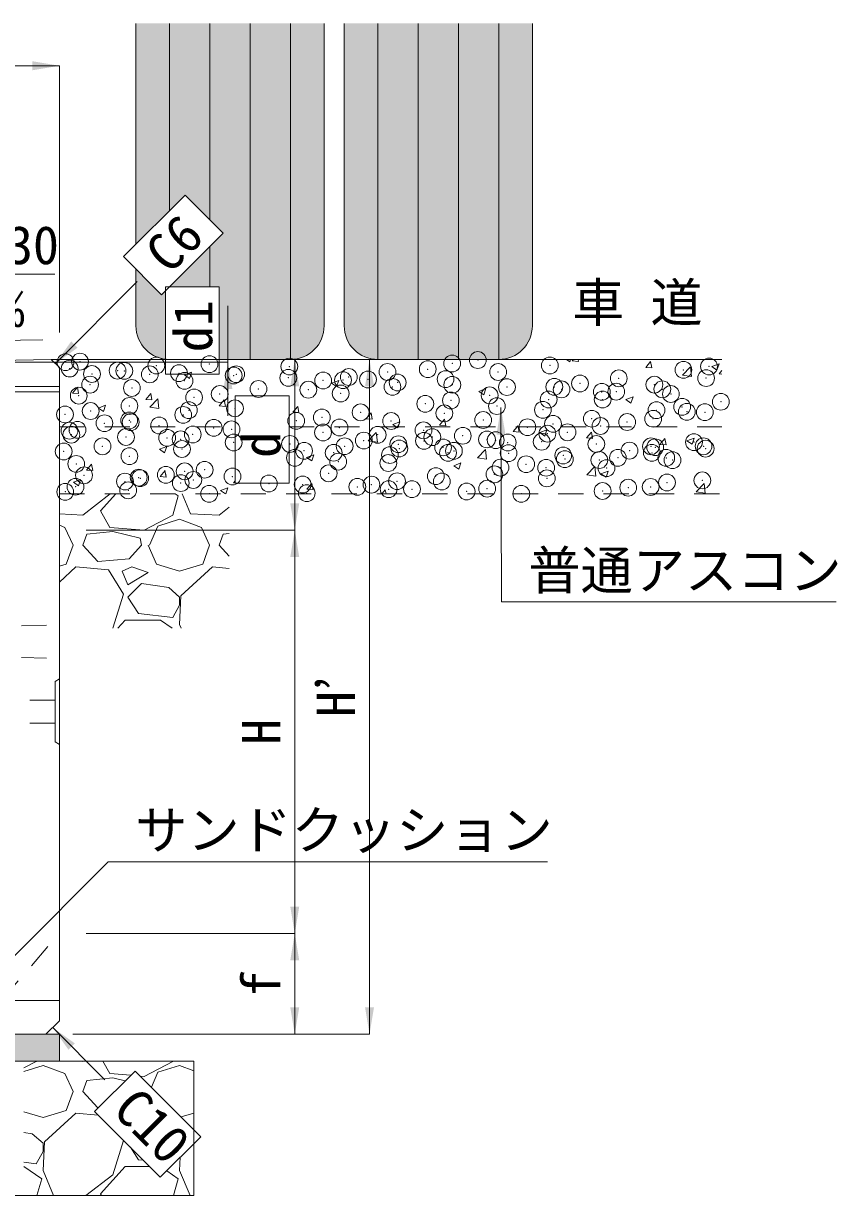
# Model space of a CAD drawing. Units: millimetres, scale not verified. Extents: x 14445 to 39803, y 10010 to 18037.
# Drawn here: x 26591 to 27197, y 13999 to 14871 of the extents above; entities that cross this region are included whole.
import ezdxf
from ezdxf.enums import TextEntityAlignment as Align

# ---------------------------------------------------------------- set-up
doc = ezdxf.new("R2010")
doc.units = ezdxf.units.MM
doc.header["$LTSCALE"] = 25
doc.header["$PDMODE"] = 32
doc.header["$PDSIZE"] = 12.5
doc.linetypes.add('USER1', pattern=[1.35, 0.75, -0.6])
doc.linetypes.add('USER3', pattern=[2, 1, -1])
for name, color, linetype, lineweight in [('0_2', 7, 'Continuous', 9), ('寸法線', 7, 'Continuous', 9), ('本体', 2, 'Continuous', 5), ('補助線', 8, 'Continuous', 20), ('ｲﾝｻｰﾄ', 3, 'USER3', 5), ('ﾊｯﾁﾝｸﾞ', 7, 'Continuous', 5)]:
    doc.layers.add(name, color=color, linetype=linetype, lineweight=lineweight)
doc.styles.add('ＭＳ ゴシック', font='')
doc.styles.get('ＭＳ ゴシック').set_extended_font_data('MS Gothic')

# ---------------------------------------------------------------- blocks, each defined once
blk = doc.blocks.new('filled_arrow')
at = {"color": 0, "linetype": 'Continuous', "lineweight": -2}
blk.add_solid([(7.5, 1.25), (0, 0), (7.5, -1.25)], dxfattribs=at)

msp = doc.modelspace()

# ---------------------------------------------------------------- hatches: boundary and pattern name
at = {"layer": 'ﾊｯﾁﾝｸﾞ'}
for color, points in [(256, [(26699.88, 14675.12), (26737.11, 14675.12), (26737.11, 14621.19), (26790.12, 14621.19, 0.41421), (26815.12, 14646.19), (26815.12, 14871.19), (26675.12, 14871.19), (26675.12, 14707.02), (26711.62, 14743.53), (26739.96, 14715.19)]), (256, [(26970.12, 14871.19), (26830.12, 14871.19), (26830.12, 14646.19, 0.41421), (26855.12, 14621.19), (26945.12, 14621.19, 0.41421), (26970.12, 14646.19)]), (256, [(26697.04, 14621.38), (26697.04, 14672.27), (26694.14, 14669.37), (26675.12, 14688.39), (26675.12, 14646.19, 0.3785)]), (8, [(26618.12, 14099.19), (26618.12, 14119.19), (26198.12, 14119.19), (26188.12, 14119.19), (26188.12, 14099.19)])]:
    msp.add_hatch(color=color, dxfattribs=at).paths.add_polyline_path(points)

# ---------------------------------------------------------------- linework, layer by layer
at = {"layer": '0_2'}
for p, q in [((26675.12, 14707.02), (26675.12, 14871.19)), ((26815.12, 14871.19), (26815.12, 14646.19)), ((26830.12, 14646.19), (26830.12, 14871.19)), ((26970.12, 14871.19), (26970.12, 14646.19)), ((26675.12, 14646.19), (26675.12, 14688.39)), ((26790.12, 14621.19), (26700.12, 14621.19)), ((26945.12, 14621.19), (26855.12, 14621.19))]:
    msp.add_line(p, q, dxfattribs=at)
at = {"layer": '0_2', "lineweight": 5}
for p, q in [((26700.12, 14732.02), (26700.12, 14871.19)), ((26730.12, 14871.19), (26730.12, 14725.03)), ((26760.12, 14871.19), (26760.12, 14621.19)), ((26790.12, 14621.19), (26790.12, 14871.19)), ((26855.12, 14621.19), (26855.12, 14871.19)), ((26885.12, 14871.19), (26885.12, 14621.19)), ((26915.12, 14871.19), (26915.12, 14621.19)), ((26945.12, 14621.19), (26945.12, 14871.19)), ((26730.12, 14705.35), (26730.12, 14675.12)), ((26700.12, 14675.12), (26700.12, 14675.35))]:
    msp.add_line(p, q, dxfattribs=at)
at = {"layer": '0_2', "lineweight": 20}
for p, q in [((26618.12, 14621.19), (26612.12, 14621.07)), ((26618.12, 14621.19), (27111.14, 14621.19)), ((26188.12, 14119.19), (26618.12, 14119.19)), ((26618.12, 14119.19), (26618.12, 14099.19)), ((26088.12, 14099.19), (26718.12, 14099.19)), ((26718.12, 13999.19), (26718.12, 14099.19)), ((26088.12, 13999.19), (26718.12, 13999.19))]:
    msp.add_line(p, q, dxfattribs=at)
at = {"layer": '0_2', "linetype": 'USER1'}
for p, q in [((26618.12, 14571.19), (26748.95, 14571.19)), ((26789.03, 14571.19), (27111.14, 14571.19)), ((26618.12, 14521.19), (27111.14, 14521.19))]:
    msp.add_line(p, q, dxfattribs=at)
at = {"layer": '0_2'}
for centre, start, end in [((26700.12, 14646.19), 180, 270), ((26790.12, 14646.19), 270, 0), ((26855.12, 14646.19), 180, 270), ((26945.12, 14646.19), 270, 0)]:
    msp.add_arc(centre, 25, start, end, dxfattribs=at)
at = {"layer": '寸法線'}
for p, q in [((26499.76, 14839.71), (26618.12, 14839.71)), ((26618.12, 14641.19), (26618.12, 14839.71)), ((26615.12, 14618.13), (26676.13, 14679.13)), ((26743.53, 14579.19), (26743.53, 14661.19)), ((26548.27, 14634.74), (26605.78, 14635.86)), ((26519.76, 14619.19), (26743.53, 14619.19)), ((26638.12, 14621.19), (26793.29, 14621.19)), ((26638.12, 14621.19), (26848.94, 14621.19)), ((26638.12, 14621.19), (26743.53, 14621.19)), ((26793.29, 14494.19), (26793.29, 14621.19)), ((26848.94, 14119.19), (26848.94, 14621.19)), ((26638.12, 14494.19), (26793.29, 14494.19)), ((26638.12, 14494.19), (26793.29, 14494.19)), ((26793.29, 14194.19), (26793.29, 14494.19)), ((26638.12, 14194.19), (26793.29, 14194.19)), ((26638.12, 14194.19), (26793.29, 14194.19)), ((26793.29, 14119.19), (26793.29, 14194.19)), ((26613.12, 14124.19), (26652.06, 14085.25)), ((26628.12, 14119.19), (26793.29, 14119.19)), ((26628.12, 14119.19), (26848.94, 14119.19))]:
    msp.add_line(p, q, dxfattribs=at)
for points in [[(26488.79, 14633.68), (26539.69, 14684.58), (26614.82, 14684.58)], [(26946.71, 14585.4), (26947.19, 14440.94), (27196.23, 14440.94)], [(26516.14, 14109.19), (26654.52, 14247.57), (26981.37, 14247.57)]]:
    msp.add_lwpolyline(points, dxfattribs=at)
at = {"layer": '本体', "lineweight": 20}
for p, q in [((26612.12, 14621.07), (26499.76, 14619.19)), ((26612.12, 14621.07), (26618.12, 14615.17)), ((26618.12, 14129.19), (26618.12, 14615.17)), ((26608.12, 14119.19), (26618.12, 14129.19)), ((26198.12, 14119.19), (26608.12, 14119.19))]:
    msp.add_line(p, q, dxfattribs=at)
at = {"layer": '本体', "color": 4}
for p, q in [((26618.12, 14601.19), (26403.12, 14601.19)), ((26618.12, 14597.19), (26403.12, 14597.19)), ((26618.12, 14383.69), (26614.92, 14381.69)), ((26614.92, 14336.69), (26614.92, 14381.69)), ((26618.12, 14334.69), (26614.92, 14336.69))]:
    msp.add_line(p, q, dxfattribs=at)
at = {"layer": '本体', "linetype": 'USER1', "lineweight": 9}
for p, q in [((26556.12, 14422.19), (26618.12, 14423.69)), ((26556.12, 14400.19), (26618.12, 14398.69))]:
    msp.add_line(p, q, dxfattribs=at)
at = {"layer": '本体', "color": 7, "linetype": 'USER1', "lineweight": 9}
msp.add_line((26553.12, 14119.19), (26618.12, 14194.19), dxfattribs=at)
at = {"layer": '本体', "lineweight": 9}
msp.add_line((26618.12, 14144.19), (26403.12, 14144.19), dxfattribs=at)
at = {"layer": '補助線', "lineweight": 13}
for points in [[(26665.8, 14697.71), (26711.62, 14743.53), (26739.96, 14715.19), (26694.14, 14669.37)], [(26697.04, 14610.32), (26697.04, 14675.12), (26737.11, 14675.12), (26737.11, 14610.32)], [(26748.95, 14529.3), (26748.95, 14594.1), (26789.03, 14594.1), (26789.03, 14529.3)]]:
    msp.add_lwpolyline(points, close=True, dxfattribs=at)
at = {"layer": '補助線'}
msp.add_lwpolyline([(26723.36, 14043), (26674.52, 14091.84), (26644.37, 14061.69), (26693.21, 14012.85)], close=True, dxfattribs=at)
at = {"layer": 'ｲﾝｻｰﾄ', "linetype": 'USER1', "lineweight": 9}
for p, q in [((26614.92, 14367.69), (26587.92, 14367.69)), ((26614.92, 14367.69), (26614.92, 14350.69)), ((26614.92, 14350.69), (26587.92, 14350.69))]:
    msp.add_line(p, q, dxfattribs=at)
at = {"layer": 'ﾊｯﾁﾝｸﾞ'}
for p, q in [((26995.46, 14621.19), (26998.01, 14619.46)), ((26998.01, 14619.46), (26998.59, 14621.19)), ((26999.85, 14620.1), (27000.76, 14621.19)), ((26999.85, 14620.1), (27004.4, 14619.7)), ((27004.39, 14619.7), (27004.12, 14621.19)), ((27007.24, 14621.19), (27007.33, 14621.17)), ((27007.33, 14621.17), (27007.33, 14621.19)), ((27054.5, 14615.32), (27058.17, 14619.69)), ((27054.5, 14615.32), (27059.06, 14614.92)), ((27059.05, 14614.92), (27058.17, 14619.69)), ((27081.88, 14609.61), (27087.81, 14615.79)), ((27088.65, 14608.56), (27087.81, 14615.79)), ((27103.73, 14615.92), (27107.52, 14613.36)), ((27103.74, 14615.92), (27109.07, 14617.97)), ((27107.52, 14613.36), (27109.07, 14617.96)), ((26711.18, 14609.65), (26716.52, 14611.7)), ((26711.18, 14609.65), (26714.97, 14607.09)), ((26714.97, 14607.09), (26716.52, 14611.7)), ((27081.88, 14609.61), (27088.66, 14608.56)), ((27109.16, 14610.54), (27111.14, 14612.9)), ((27109.16, 14610.53), (27111.14, 14610.36)), ((26627.83, 14596.25), (26631.5, 14600.63)), ((26632.38, 14595.85), (26631.5, 14600.63)), ((26820.69, 14603.55), (26826.03, 14605.6)), ((26820.69, 14603.55), (26824.48, 14600.99)), ((26824.48, 14600.99), (26826.03, 14605.59)), ((26930.2, 14597.45), (26935.54, 14599.49)), ((26930.2, 14597.44), (26933.99, 14594.89)), ((26933.99, 14594.89), (26935.53, 14599.49)), ((26627.83, 14596.25), (26632.39, 14595.85)), ((26682.49, 14591.47), (26686.16, 14595.85)), ((26682.49, 14591.47), (26687.04, 14591.07)), ((26685.36, 14585.83), (26691.3, 14592.02)), ((26687.03, 14591.07), (26686.15, 14595.85)), ((26692.14, 14584.78), (26691.3, 14592.02)), ((26737.14, 14586.69), (26740.82, 14591.07)), ((26741.69, 14586.29), (26740.81, 14591.07)), ((27039.71, 14591.34), (27045.05, 14593.39)), ((27039.71, 14591.34), (27043.5, 14588.78)), ((27043.5, 14588.78), (27045.04, 14593.39)), ((26647.16, 14585.07), (26652.49, 14587.12)), ((26647.16, 14585.07), (26650.95, 14582.51)), ((26650.95, 14582.51), (26652.49, 14587.12)), ((26685.36, 14585.83), (26692.14, 14584.78)), ((26737.14, 14586.69), (26741.7, 14586.29)), ((26791.8, 14581.91), (26795.47, 14586.29)), ((26791.8, 14581.91), (26796.35, 14581.51)), ((26796.34, 14581.51), (26795.46, 14586.28)), ((26846.45, 14577.13), (26850.13, 14581.5)), ((26851, 14576.73), (26850.12, 14581.5)), ((26846.45, 14577.13), (26851.01, 14576.73)), ((26866.17, 14572.87), (26868.66, 14571.19)), ((26866.18, 14572.87), (26871.51, 14574.92)), ((26868.66, 14571.19), (26869.96, 14570.31)), ((26869.96, 14570.31), (26870.26, 14571.19)), ((26870.26, 14571.19), (26871.51, 14574.91)), ((26901.11, 14572.34), (26904.78, 14576.72)), ((26901.11, 14572.34), (26905.66, 14571.95)), ((26905.65, 14571.94), (26904.77, 14576.72)), ((26955.76, 14567.56), (26958.8, 14571.19)), ((26958.8, 14571.19), (26959.44, 14571.94)), ((26959.57, 14571.19), (26959.43, 14571.94)), ((26960.31, 14567.16), (26959.57, 14571.19)), ((26848.01, 14560.61), (26853.95, 14566.79)), ((26854.79, 14559.56), (26853.94, 14566.79)), ((26955.76, 14567.56), (26960.32, 14567.16)), ((26975.68, 14566.76), (26979.47, 14564.21)), ((26975.69, 14566.77), (26981.02, 14568.81)), ((26979.47, 14564.21), (26981.02, 14568.81)), ((27010.42, 14562.78), (27014.09, 14567.16)), ((27010.42, 14562.78), (27014.97, 14562.38)), ((27014.96, 14562.38), (27014.08, 14567.16)), ((27085.19, 14560.66), (27090.53, 14562.71)), ((27088.98, 14558.1), (27090.53, 14562.71)), ((26692.64, 14554.4), (26697.98, 14556.44)), ((26692.64, 14554.39), (26696.43, 14551.83)), ((26696.43, 14551.83), (26697.98, 14556.44)), ((26848.01, 14560.61), (26854.79, 14559.56)), ((26929.33, 14547.99), (26935.27, 14554.18)), ((26936.11, 14546.94), (26935.27, 14554.18)), ((27065.07, 14558), (27068.75, 14562.38)), ((27065.07, 14558), (27069.63, 14557.6)), ((27069.62, 14557.6), (27068.74, 14562.38)), ((27085.19, 14560.66), (27088.98, 14558.1)), ((26802.15, 14548.29), (26807.49, 14550.34)), ((26802.15, 14548.29), (26805.94, 14545.73)), ((26805.94, 14545.73), (26807.48, 14550.34)), ((26929.33, 14548), (26936.11, 14546.95)), ((26638.4, 14538.94), (26642.08, 14543.31)), ((26638.4, 14538.94), (26642.96, 14538.54)), ((26642.95, 14538.54), (26642.07, 14543.31)), ((26693.06, 14534.15), (26696.73, 14538.53)), ((26697.61, 14533.75), (26696.72, 14538.53)), ((26911.66, 14542.19), (26917, 14544.24)), ((26911.66, 14542.19), (26915.45, 14539.63)), ((26915.45, 14539.63), (26916.99, 14544.23)), ((27010.66, 14535.38), (27016.59, 14541.57)), ((27017.43, 14534.33), (27016.59, 14541.57)), ((27021.17, 14536.09), (27026.51, 14538.14)), ((27024.96, 14533.53), (27026.5, 14538.13)), ((26628.62, 14529.82), (26633.95, 14531.87)), ((26628.62, 14529.81), (26632.41, 14527.26)), ((26632.41, 14527.26), (26633.95, 14531.86)), ((26693.06, 14534.15), (26697.61, 14533.76)), ((26747.71, 14529.37), (26748.95, 14530.85)), ((26747.71, 14529.37), (26752.27, 14528.97)), ((26752.26, 14528.97), (26752.2, 14529.3)), ((26802.37, 14524.59), (26806.04, 14528.97)), ((26806.92, 14524.19), (26806.03, 14528.97)), ((27010.66, 14535.38), (27017.43, 14534.33)), ((27021.17, 14536.08), (27024.96, 14533.53)), ((27091.98, 14522.77), (27097.92, 14528.95)), ((27098.76, 14521.72), (27097.92, 14528.95)), ((26635.46, 14505.42), (26655.87, 14521.19)), ((26648.67, 14508.47), (26660.12, 14521.19)), ((26706.58, 14519.65), (26702.52, 14505.42)), ((26704.36, 14521.19), (26706.58, 14519.65)), ((26709.52, 14521.19), (26715.73, 14506.44)), ((26738.12, 14523.71), (26741.87, 14521.19)), ((26738.13, 14523.72), (26743.46, 14525.76)), ((26741.93, 14521.19), (26743.46, 14525.76)), ((26802.37, 14524.59), (26806.92, 14524.19)), ((26858.18, 14521.19), (26860.7, 14524.19)), ((26861.24, 14521.19), (26860.69, 14524.19)), ((27091.98, 14522.77), (27098.76, 14521.72)), ((26737.06, 14505.42), (26744.57, 14511.22)), ((26618.12, 14506.25), (26635.46, 14505.42)), ((26655.78, 14496.28), (26648.67, 14508.47)), ((26702.52, 14505.42), (26681.18, 14494.25)), ((26691.34, 14497.29), (26707.6, 14502.37)), ((26707.6, 14502.37), (26723.85, 14496.28)), ((26715.73, 14506.44), (26737.06, 14505.42)), ((26618.12, 14497.83), (26622.25, 14496.28)), ((26622.25, 14496.28), (26628.35, 14483.07)), ((26657.81, 14493.23), (26638.51, 14491.2)), ((26681.18, 14494.25), (26655.78, 14496.28)), ((26678.13, 14488.15), (26657.81, 14493.23)), ((26685.25, 14483.07), (26691.34, 14497.29)), ((26723.85, 14496.28), (26729.95, 14483.07)), ((26635.46, 14483.07), (26638.51, 14491.2)), ((26679.15, 14483.07), (26678.13, 14488.15)), ((26737.06, 14483.07), (26740.11, 14491.2)), ((26744.57, 14491.67), (26740.11, 14491.2)), ((26623.27, 14468.85), (26628.35, 14483.07)), ((26646.64, 14470.88), (26635.46, 14483.07)), ((26679.15, 14483.07), (26670.01, 14472.91)), ((26684.23, 14483.07), (26690.33, 14468.85)), ((26724.87, 14468.85), (26729.95, 14483.07)), ((26744.57, 14474.88), (26737.06, 14483.07)), ((26618.12, 14467.33), (26623.27, 14468.85)), ((26630.38, 14466.81), (26618.12, 14455.62)), ((26654.77, 14464.78), (26630.38, 14466.81)), ((26670.01, 14472.91), (26646.64, 14470.88)), ((26672.04, 14466.81), (26664.93, 14463.77)), ((26684.23, 14462.75), (26672.04, 14466.81)), ((26690.33, 14468.85), (26707.6, 14463.77)), ((26707.6, 14463.77), (26724.87, 14468.85)), ((26731.98, 14466.81), (26708.61, 14445.48)), ((26744.57, 14465.76), (26731.98, 14466.81)), ((26665.94, 14446.49), (26654.77, 14464.78)), ((26664.93, 14463.77), (26668.99, 14453.61)), ((26668.99, 14453.61), (26684.23, 14462.75)), ((26679.15, 14454.62), (26668.99, 14444.46)), ((26699.47, 14451.57), (26679.15, 14454.62)), ((26707.6, 14444.46), (26699.47, 14451.57)), ((26657.84, 14421.18), (26665.94, 14446.49)), ((26668.99, 14444.46), (26677.12, 14432.27)), ((26708.61, 14445.48), (26707.6, 14424.14)), ((26707.6, 14438.37), (26707.6, 14444.46)), ((26677.12, 14432.27), (26702.52, 14429.22)), ((26702.52, 14429.22), (26707.6, 14438.37)), ((26661.55, 14421.18), (26666.96, 14427.19)), ((26666.96, 14427.19), (26693.37, 14427.19)), ((26693.37, 14427.19), (26702.06, 14421.18)), ((26707.6, 14424.14), (26708.85, 14421.18)), ((26600.92, 14099.02), (26591.6, 14094.14)), ((26591.6, 14091.47), (26606, 14095.97)), ((26600.97, 14099.19), (26600.92, 14099.02)), ((26606, 14095.97), (26622.25, 14089.88)), ((26631.94, 14099.19), (26635.46, 14099.02)), ((26635.46, 14099.02), (26635.68, 14099.19)), ((26655.78, 14089.88), (26650.35, 14099.19)), ((26702.52, 14099.02), (26681.18, 14087.85)), ((26691.34, 14090.89), (26707.6, 14095.97)), ((26702.57, 14099.19), (26702.52, 14099.02)), ((26707.6, 14095.97), (26718.12, 14092.03)), ((26622.25, 14089.88), (26628.35, 14076.67)), ((26635.46, 14076.67), (26638.51, 14084.8)), ((26657.81, 14086.83), (26638.51, 14084.8)), ((26671.32, 14088.64), (26655.78, 14089.88)), ((26667.17, 14084.49), (26657.81, 14086.83)), ((26681.18, 14087.85), (26678.28, 14088.08)), ((26686.58, 14079.78), (26691.34, 14090.89)), ((26623.27, 14062.45), (26628.35, 14076.67)), ((26646.64, 14064.48), (26635.46, 14076.67)), ((26591.6, 14061.6), (26606, 14057.37)), ((26606, 14057.37), (26623.27, 14062.45)), ((26630.38, 14060.41), (26607.01, 14039.08)), ((26647.03, 14059.03), (26630.38, 14060.41)), ((26647.21, 14064.53), (26646.64, 14064.48)), ((26708.68, 14057.68), (26718.12, 14060.46)), ((26597.87, 14045.17), (26591.6, 14046.11)), ((26606, 14038.06), (26597.87, 14045.17)), ((26657.81, 14014.69), (26665.94, 14040.09)), ((26665.94, 14040.09), (26665.91, 14040.15)), ((26600.92, 14022.82), (26606, 14031.97)), ((26607.01, 14039.08), (26606, 14017.74)), ((26606, 14031.97), (26606, 14038.06)), ((26670.98, 14035.08), (26677.12, 14025.87)), ((26591.6, 14023.94), (26600.92, 14022.82)), ((26677.12, 14025.87), (26680.61, 14025.45)), ((26708.07, 14027.71), (26707.6, 14017.74)), ((26591.6, 14020.79), (26591.77, 14020.79)), ((26591.77, 14020.79), (26604.98, 14011.65)), ((26606, 14017.74), (26613.81, 13999.19)), ((26637.75, 13999.19), (26657.81, 14014.69)), ((26648.67, 14000.47), (26666.96, 14020.79)), ((26666.96, 14020.79), (26685.27, 14020.79)), ((26697.97, 14017.61), (26706.58, 14011.65)), ((26707.6, 14017.74), (26715.41, 13999.19)), ((26604.98, 14011.65), (26601.42, 13999.19)), ((26706.58, 14011.65), (26703.02, 13999.19)), ((26649.42, 13999.19), (26648.67, 14000.47))]:
    msp.add_line(p, q, dxfattribs=at)
for p in [(26622.7, 14619.22), (26633.44, 14619.61), (26729.84, 14617.75), (26910.48, 14618.25), (26929.56, 14620.76), (26625.79, 14614.41), (26642.35, 14610.37), (26661.42, 14612.88), (26666.47, 14612.69), (26685.4, 14610.12), (26690.28, 14616.68), (26707.14, 14610.97), (26747.82, 14609.26), (26749.71, 14610.2), (26789.28, 14615.92), (26862.36, 14611.92), (26892.26, 14613.97), (26944.67, 14611.87), (26983.16, 14616.75), (27082.55, 14613.49), (27101.63, 14616), (26640.96, 14602.49), (26672.09, 14599.96), (26711.22, 14605.33), (26788.5, 14607.54), (26814.42, 14605.6), (26829.18, 14605.82), (26833.5, 14608.12), (26847.82, 14606.34), (26865.97, 14600.79), (26869.85, 14604.1), (26905.55, 14606.51), (26910.53, 14602.38), (26951.21, 14600.66), (26986.49, 14600.84), (27005.57, 14603.35), (27034.43, 14607.15), (27060.94, 14602.46), (27099.42, 14607.34), (26632.52, 14594.25), (26718.36, 14592.96), (26737.44, 14595.47), (26766.3, 14599.27), (26803.38, 14598.71), (26827.48, 14595.92), (26938.37, 14594.51), (26982.23, 14591.38), (26991.88, 14598.94), (27021.81, 14597.1), (27022.43, 14591.38), (27032.56, 14597.23), (27066.87, 14599.01), (27073.24, 14595.51), (26641.38, 14582.82), (26670.24, 14586.62), (26714.5, 14583.45), (26748.78, 14584.84), (26890.44, 14588.2), (26909.51, 14590.71), (26943.74, 14586.51), (26977.99, 14583.76), (27062.51, 14583.44), (27081.58, 14585.95), (27110.44, 14589.75), (26622.3, 14580.31), (26651.63, 14573.75), (26670.06, 14575.83), (26671.17, 14574.59), (26710.29, 14579.96), (26794.38, 14575.55), (26813.45, 14578.06), (26842.31, 14581.86), (26865.04, 14575.43), (26904.62, 14581.14), (26933.55, 14576.13), (27014.38, 14577.1), (27040.68, 14574.65), (27060.01, 14577.1), (27085.12, 14582.28), (27098.5, 14581.98), (26625.62, 14568.2), (26627.02, 14565.24), (26631.59, 14568.88), (26692.31, 14572.04), (26717.39, 14565.42), (26732.98, 14570.32), (26746.25, 14569.21), (26814.34, 14566.88), (26826.55, 14570.55), (26855.01, 14565.16), (26889.11, 14568.5), (26966.45, 14570.79), (26981.31, 14566.02), (26985.52, 14573.3), (26996.25, 14567.03), (27020.88, 14571.73), (26650.19, 14556.57), (26667.69, 14563.52), (26698.32, 14562.9), (26708.37, 14561.8), (26747.85, 14559.47), (26789.73, 14558.36), (26830.4, 14556.64), (26844.67, 14560.87), (26870.39, 14558.14), (26889.47, 14560.65), (26895.69, 14563.44), (26918.32, 14564.45), (26936.37, 14561.72), (26942.82, 14561.14), (26951.81, 14559.4), (26977.05, 14560.01), (27017.72, 14558.29), (27058.4, 14556.57), (27090.4, 14559.69), (27097.57, 14556.61), (26621.33, 14552.77), (26670.24, 14549.23), (26709.36, 14554.59), (26793.41, 14548.01), (26800.23, 14553.24), (26822.27, 14551.81), (26864.12, 14550.06), (26871.08, 14554.93), (26903.69, 14555.77), (26907.37, 14551.77), (26911.76, 14553.21), (26952.43, 14551.49), (26993.11, 14549.77), (27033.79, 14548.05), (27042.46, 14553.38), (27059.08, 14551.73), (27061.54, 14555.89), (27069.79, 14547.99), (27099.08, 14554.85), (26630.66, 14543.51), (26726.21, 14539.16), (26825.63, 14545.18), (26862.93, 14544.14), (26946.4, 14540.74), (26965.48, 14543.25), (26980.38, 14540.65), (26994.34, 14547.05), (27019.96, 14546.37), (27025.35, 14540.36), (27074.47, 14546.33), (26636.47, 14535.02), (26666.92, 14530.36), (26677.15, 14533.3), (26678.27, 14532.85), (26697.35, 14535.36), (26711.36, 14537.99), (26717.82, 14531.58), (26746.93, 14534.1), (26818.49, 14536.51), (26869.42, 14530.6), (26898.28, 14534.4), (26902.77, 14530.41), (26941.89, 14535.77), (26980.91, 14532.73), (27096.64, 14531.24), (26622.48, 14522.73), (26630.15, 14526.51), (26669.31, 14523.86), (26708.44, 14529.23), (26774.05, 14528.89), (26799.18, 14528.15), (26802.22, 14521.75), (26839.85, 14526.43), (26850.34, 14528.09), (26863.19, 14524.7), (26880.53, 14524.71), (26921.21, 14522.99), (26936.47, 14525.1), (26961.89, 14521.27), (27022.42, 14523.33), (27041.49, 14525.84), (27058.16, 14526.36), (27070.35, 14529.64), (26729.61, 14521.26)]:
    msp.add_point(p, dxfattribs=at)

# ---------------------------------------------------------------- block references
at = {"layer": '寸法線', "xscale": 2.67, "yscale": 2.67}
for p, rotation in [((26618.12, 14839.71), 180), ((26743.53, 14621.19), 90), ((26615.12, 14618.13), 45), ((26743.53, 14619.19), 270), ((26793.29, 14621.19), 270), ((26848.94, 14621.19), 270), ((26946.71, 14585.4), 270.2), ((26793.29, 14494.19), 90), ((26793.29, 14494.19), 270), ((26793.29, 14194.19), 90), ((26793.29, 14194.19), 270), ((26793.29, 14119.19), 90), ((26848.94, 14119.19), 90), ((26613.12, 14124.19), 315)]:
    msp.add_blockref('filled_arrow', p, dxfattribs=dict(at, rotation=rotation))

# ---------------------------------------------------------------- texts
at = {"layer": '0_2', "style": 'ＭＳ ゴシック'}
msp.add_text('車 道', height=28.48, dxfattribs=at).set_placement((26999.75, 14640.85), align=Align.BOTTOM_LEFT)
at = {"layer": '寸法線', "style": 'ＭＳ ゴシック'}
for s, p in [('R30', (26559.69, 14720.58)), ('普通アスコン', (26967.19, 14478.62)), ('サンドクッション', (26674.52, 14285.4))]:
    msp.add_text(s, height=28.48, dxfattribs=at).set_placement(p, align=Align.TOP_LEFT)
for s, rotation, p in [('C6', 45, (26679.66, 14703.88)), ('C10', 315, (26676.81, 14081.71))]:
    msp.add_text(s, height=28.48, rotation=rotation, dxfattribs=at).set_placement(p, align=Align.TOP_LEFT)
msp.add_text('2%', height=28.48, rotation=1.146, dxfattribs=at).set_placement((26553.96, 14636.3), align=Align.BOTTOM_LEFT)
for s, p in [('d1', (26717.59, 14646.01)), ('d', (26768.29, 14557.69)), ('H’', (26823.94, 14370.19)), ('H', (26768.29, 14344.19)), ('f', (26768.29, 14156.69))]:
    msp.add_text(s, height=28.48, rotation=90, dxfattribs=at).set_placement(p, align=Align.MIDDLE_CENTER)

doc.saveas('drawing.dxf')
